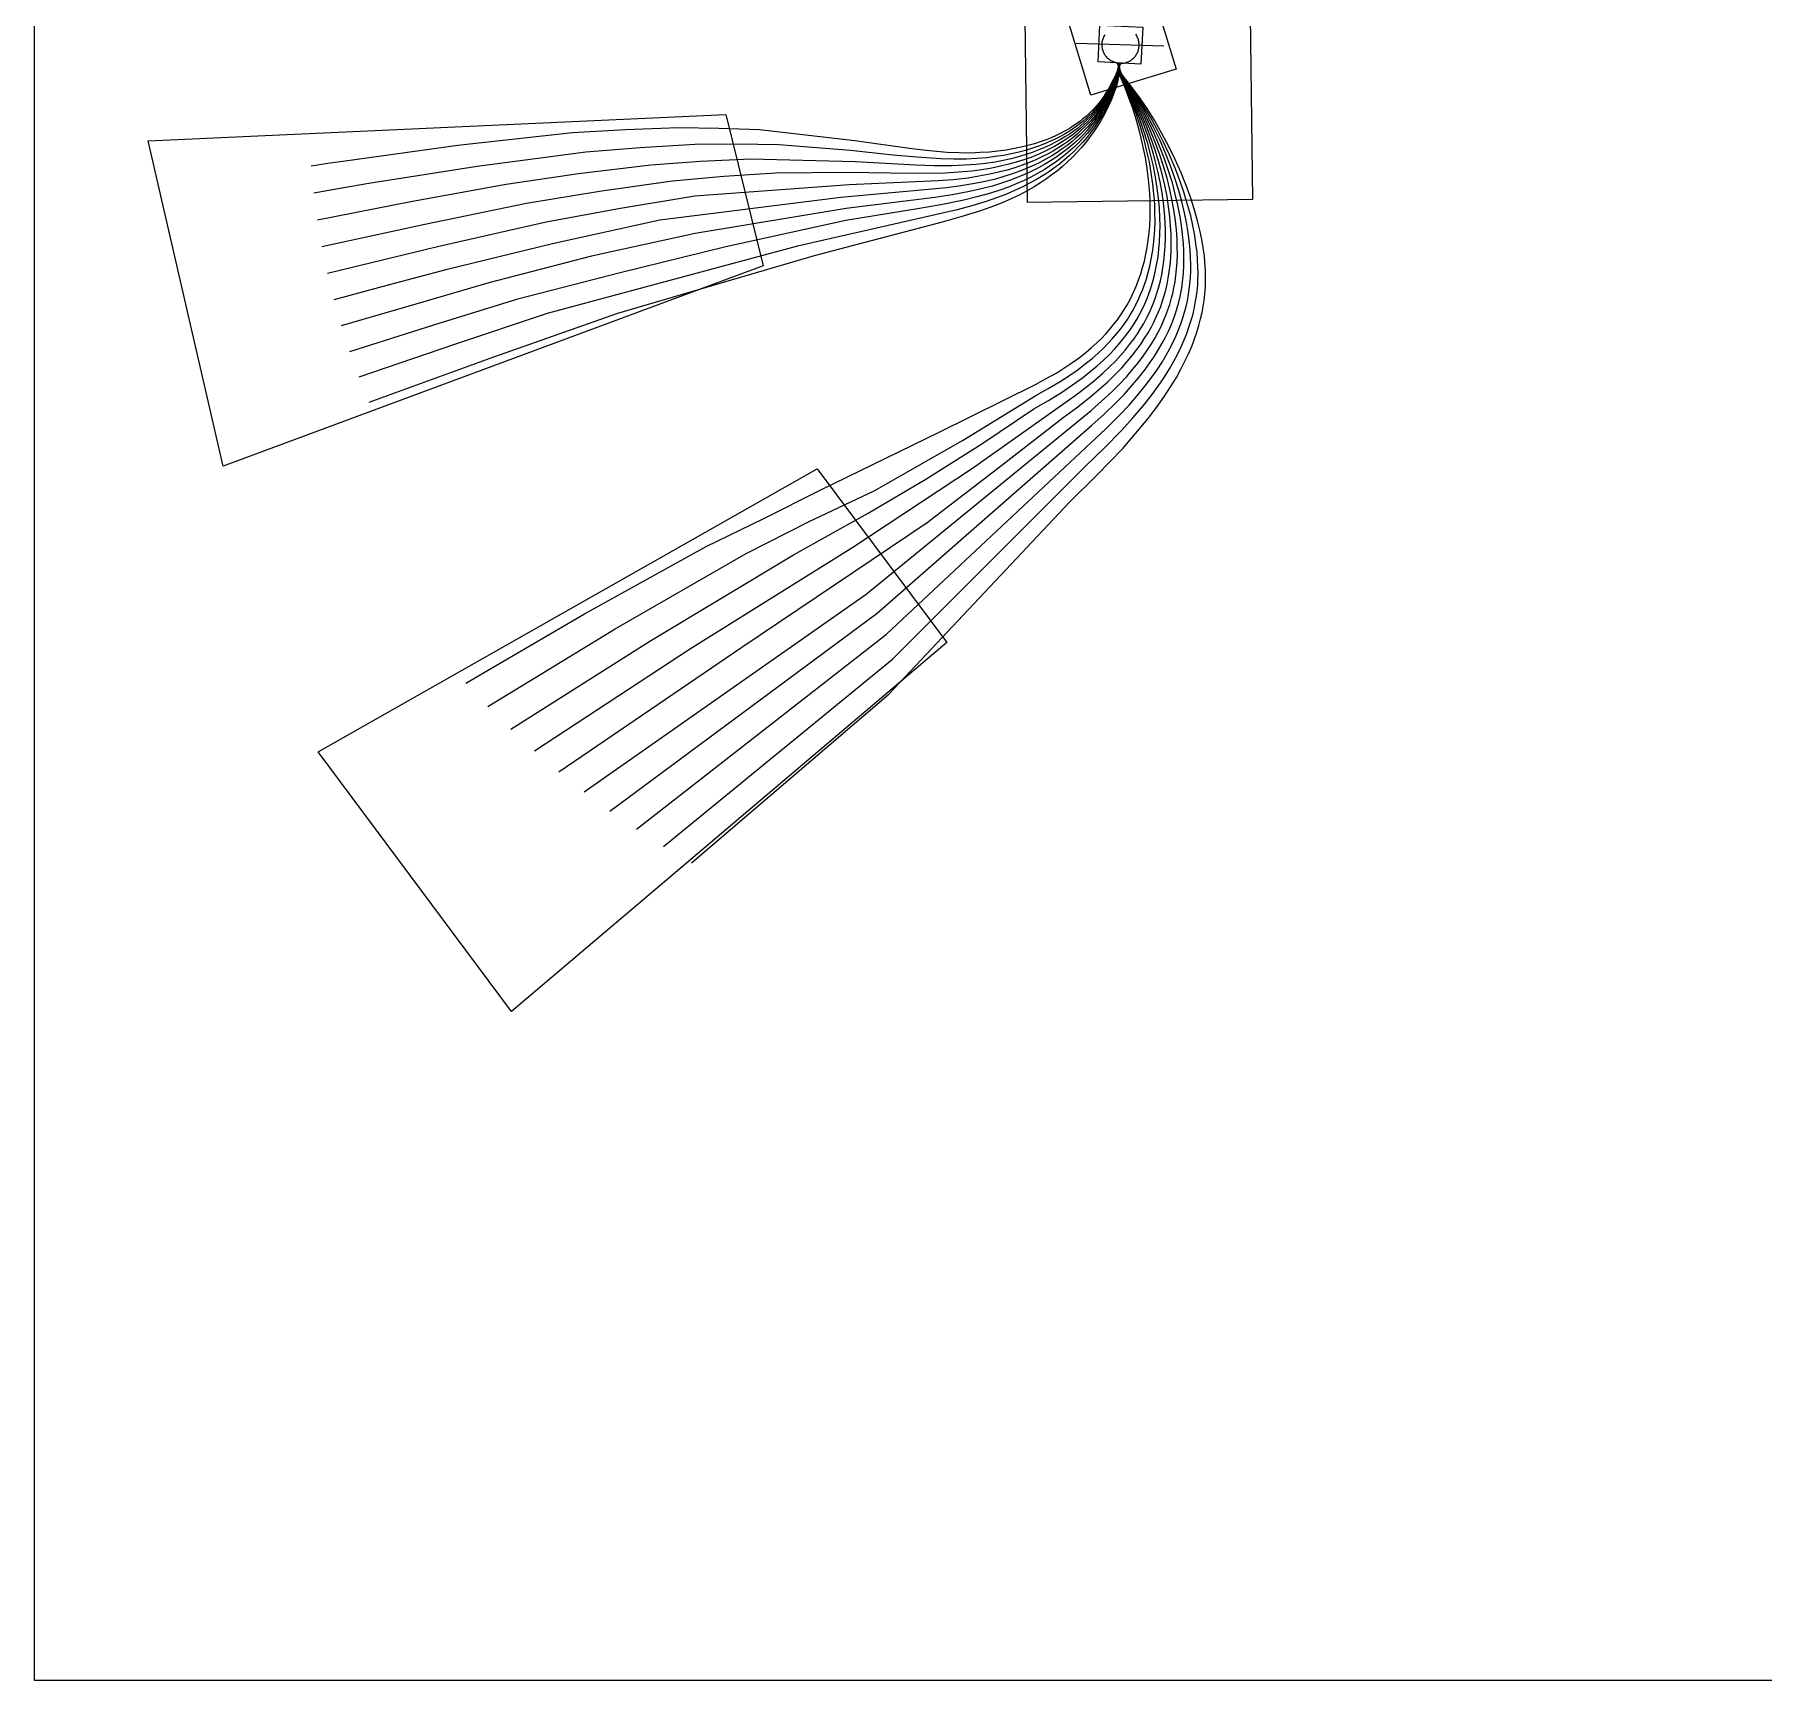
# Model space of a CAD drawing. Extents: x -22.5 to 22.5, y -22.5 to 22.5.
# Drawn here: x -22.5 to 0, y -22.5 to -1.08 of the extents above; entities that cross this region are included whole.
import ezdxf

# ---------------------------------------------------------------- set-up
doc = ezdxf.new("R2010")
doc.units = 0
doc.header["$MEASUREMENT"] = 0
for name, color, linetype, lineweight, true_color in [('AB Contacts', 40, 'Continuous', 0, 0xf2da00), ('AB-Ring', 30, 'Continuous', 0, 0xff8204), ('Delete', 1, 'Continuous', 0, 0xff0000), ('Virtual Electrodes', 80, 'Continuous', 0, 0x49ff0d)]:
    doc.layers.add(name, color=color, linetype=linetype, lineweight=lineweight, true_color=true_color)
doc.layers.add('Erase', color=7, linetype='Continuous', lineweight=0)
picture_1 = doc.add_image_def('image1.jpeg', size_in_pixel=(128, 128))

msp = doc.modelspace()

# ---------------------------------------------------------------- linework, layer by layer
at = {"layer": 'AB Contacts', "linetype": 'Continuous', "lineweight": 0, "ltscale": 0.125, "flags": 128}
for points in [[(-16.887, -9.521), (-15.343, -8.618), (-13.759, -7.742), (-13.01, -7.381), (-12.266, -7.005), (-10.727, -6.256), (-9.475, -5.634), (-9.335, -5.559), (-9.198, -5.482), (-9.092, -5.414), (-8.987, -5.345), (-8.902, -5.283), (-8.819, -5.219), (-8.747, -5.157), (-8.676, -5.094), (-8.616, -5.035), (-8.557, -4.974), (-8.504, -4.914), (-8.452, -4.852), (-8.407, -4.792), (-8.363, -4.73), (-8.324, -4.67), (-8.286, -4.609), (-8.243, -4.529), (-8.219, -4.483), (-8.188, -4.415), (-8.159, -4.347), (-8.131, -4.272), (-8.104, -4.195), (-8.08, -4.113), (-8.057, -4.03), (-8.038, -3.941), (-8.02, -3.851), (-8.006, -3.755), (-7.994, -3.659), (-7.987, -3.571), (-7.98, -3.456), (-7.98, -3.342), (-7.981, -3.228), (-7.99, -3.099), (-8.001, -2.969), (-8.02, -2.825), (-8.043, -2.681), (-8.075, -2.525), (-8.111, -2.371), (-8.156, -2.211), (-8.204, -2.054), (-8.258, -1.904), (-8.313, -1.76), (-8.364, -1.643), (-8.379, -1.605), (-8.381, -1.597), (-8.384, -1.588), (-8.386, -1.58), (-8.387, -1.572), (-8.389, -1.564), (-8.39, -1.555), (-8.39, -1.547), (-8.391, -1.537), (-8.391, -1.528), (-8.391, -1.517), (-8.39, -1.506), (-8.389, -1.494), (-8.386, -1.466), (-8.383, -1.45), (-8.383, -1.45), (-8.383, -1.45), (-8.383, -1.45), (-8.383, -1.45), (-8.383, -1.45), (-8.383, -1.45), (-8.383, -1.45), (-8.383, -1.45), (-8.383, -1.45), (-8.383, -1.45), (-8.383, -1.45), (-8.383, -1.45), (-8.383, -1.45), (-8.383, -1.45), (-8.383, -1.45), (-8.383, -1.45), (-8.383, -1.45), (-8.383, -1.45), (-8.383, -1.45), (-8.383, -1.45), (-8.383, -1.45), (-8.383, -1.45), (-8.383, -1.45), (-8.383, -1.45), (-8.383, -1.45), (-8.384, -1.453), (-8.385, -1.458), (-8.391, -1.483), (-8.405, -1.538), (-8.412, -1.559), (-8.419, -1.578), (-8.426, -1.597), (-8.433, -1.614), (-8.462, -1.671), (-8.5, -1.743), (-8.534, -1.803), (-8.57, -1.863), (-8.586, -1.887), (-8.622, -1.938), (-8.65, -1.974), (-8.679, -2.009), (-8.711, -2.044), (-8.743, -2.078), (-8.779, -2.112), (-8.816, -2.146), (-8.856, -2.179), (-8.896, -2.212), (-8.941, -2.244), (-8.987, -2.275), (-9.037, -2.306), (-9.088, -2.336), (-9.145, -2.366), (-9.203, -2.395), (-9.269, -2.424), (-9.336, -2.451), (-9.411, -2.477), (-9.486, -2.502), (-9.573, -2.526), (-9.66, -2.548), (-9.745, -2.566), (-9.856, -2.586), (-9.964, -2.6), (-10.073, -2.611), (-10.196, -2.618), (-10.319, -2.623), (-10.472, -2.62), (-10.625, -2.615), (-10.853, -2.595), (-11.081, -2.57), (-11.825, -2.463), (-13.066, -2.321), (-13.593, -2.302), (-14.121, -2.295), (-14.81, -2.319), (-15.499, -2.359), (-16.993, -2.527), (-18.488, -2.731), (-18.685, -2.761), (-18.9, -2.794)], [(-16.6, -9.826), (-14.943, -8.817), (-13.238, -7.834), (-12.417, -7.42), (-11.573, -7.018), (-10.422, -6.366), (-9.468, -5.779), (-9.308, -5.689), (-9.151, -5.596), (-9.033, -5.518), (-8.917, -5.438), (-8.826, -5.368), (-8.737, -5.297), (-8.663, -5.231), (-8.59, -5.163), (-8.528, -5.099), (-8.467, -5.034), (-8.415, -4.973), (-8.365, -4.911), (-8.321, -4.85), (-8.278, -4.788), (-8.241, -4.728), (-8.204, -4.667), (-8.171, -4.604), (-8.139, -4.539), (-8.11, -4.474), (-8.082, -4.407), (-8.056, -4.333), (-8.031, -4.259), (-8.008, -4.177), (-7.987, -4.095), (-7.968, -4.005), (-7.952, -3.914), (-7.939, -3.818), (-7.928, -3.721), (-7.922, -3.62), (-7.918, -3.511), (-7.919, -3.398), (-7.922, -3.284), (-7.932, -3.155), (-7.946, -3.026), (-7.967, -2.881), (-7.992, -2.738), (-8.027, -2.582), (-8.065, -2.428), (-8.113, -2.268), (-8.164, -2.11), (-8.221, -1.959), (-8.28, -1.813), (-8.354, -1.652), (-8.376, -1.603), (-8.378, -1.595), (-8.381, -1.586), (-8.383, -1.578), (-8.385, -1.57), (-8.386, -1.562), (-8.387, -1.554), (-8.388, -1.545), (-8.389, -1.536), (-8.389, -1.526), (-8.389, -1.516), (-8.389, -1.504), (-8.388, -1.491), (-8.385, -1.466), (-8.383, -1.45), (-8.383, -1.45), (-8.383, -1.45), (-8.383, -1.45), (-8.383, -1.45), (-8.383, -1.45), (-8.383, -1.45), (-8.383, -1.45), (-8.383, -1.45), (-8.383, -1.45), (-8.383, -1.45), (-8.383, -1.45), (-8.383, -1.45), (-8.383, -1.45), (-8.383, -1.45), (-8.383, -1.45), (-8.383, -1.45), (-8.383, -1.45), (-8.383, -1.45), (-8.383, -1.45), (-8.383, -1.45), (-8.383, -1.45), (-8.383, -1.45), (-8.383, -1.45), (-8.383, -1.45), (-8.383, -1.45), (-8.384, -1.453), (-8.385, -1.456), (-8.39, -1.483), (-8.404, -1.544), (-8.411, -1.565), (-8.417, -1.585), (-8.424, -1.604), (-8.432, -1.623), (-8.458, -1.678), (-8.493, -1.748), (-8.525, -1.807), (-8.559, -1.866), (-8.575, -1.892), (-8.612, -1.946), (-8.641, -1.986), (-8.672, -2.024), (-8.705, -2.062), (-8.738, -2.099), (-8.775, -2.136), (-8.813, -2.172), (-8.854, -2.208), (-8.897, -2.243), (-8.944, -2.278), (-8.992, -2.312), (-9.044, -2.346), (-9.098, -2.379), (-9.157, -2.411), (-9.218, -2.443), (-9.286, -2.474), (-9.355, -2.504), (-9.434, -2.533), (-9.513, -2.561), (-9.602, -2.588), (-9.691, -2.612), (-9.786, -2.633), (-9.889, -2.654), (-9.998, -2.67), (-10.108, -2.684), (-10.239, -2.694), (-10.371, -2.701), (-10.538, -2.702), (-10.706, -2.699), (-11.018, -2.678), (-11.331, -2.649), (-11.88, -2.591), (-12.812, -2.518), (-13.361, -2.509), (-13.909, -2.514), (-14.618, -2.554), (-15.327, -2.61), (-16.74, -2.799), (-18.152, -3.02), (-18.5, -3.081), (-18.866, -3.145)], [(-16.303, -10.121), (-14.492, -8.975), (-12.622, -7.852), (-11.65, -7.308), (-10.902, -6.868), (-10.172, -6.406), (-9.496, -5.954), (-9.306, -5.843), (-9.12, -5.729), (-8.991, -5.64), (-8.864, -5.55), (-8.766, -5.472), (-8.671, -5.393), (-8.59, -5.319), (-8.512, -5.244), (-8.447, -5.176), (-8.385, -5.106), (-8.331, -5.041), (-8.28, -4.975), (-8.234, -4.91), (-8.19, -4.844), (-8.151, -4.779), (-8.114, -4.714), (-8.082, -4.651), (-8.051, -4.587), (-8.017, -4.504), (-7.997, -4.454), (-7.973, -4.382), (-7.95, -4.309), (-7.929, -4.229), (-7.91, -4.148), (-7.893, -4.06), (-7.879, -3.972), (-7.868, -3.875), (-7.859, -3.777), (-7.854, -3.673), (-7.851, -3.568), (-7.854, -3.468), (-7.86, -3.338), (-7.872, -3.209), (-7.888, -3.08), (-7.912, -2.936), (-7.939, -2.793), (-7.977, -2.638), (-8.017, -2.484), (-8.067, -2.325), (-8.121, -2.17), (-8.181, -2.018), (-8.243, -1.871), (-8.343, -1.663), (-8.373, -1.6), (-8.376, -1.592), (-8.378, -1.584), (-8.38, -1.576), (-8.382, -1.568), (-8.384, -1.56), (-8.385, -1.551), (-8.386, -1.542), (-8.387, -1.533), (-8.388, -1.523), (-8.388, -1.513), (-8.388, -1.499), (-8.387, -1.488), (-8.385, -1.465), (-8.383, -1.45), (-8.383, -1.45), (-8.383, -1.45), (-8.383, -1.45), (-8.383, -1.45), (-8.383, -1.45), (-8.383, -1.45), (-8.383, -1.45), (-8.383, -1.45), (-8.383, -1.45), (-8.383, -1.45), (-8.383, -1.45), (-8.383, -1.45), (-8.383, -1.45), (-8.383, -1.45), (-8.383, -1.45), (-8.383, -1.45), (-8.383, -1.45), (-8.383, -1.45), (-8.383, -1.45), (-8.383, -1.45), (-8.383, -1.45), (-8.383, -1.45), (-8.383, -1.45), (-8.383, -1.45), (-8.383, -1.45), (-8.383, -1.45), (-8.383, -1.451), (-8.384, -1.451), (-8.39, -1.485), (-8.408, -1.567), (-8.414, -1.587), (-8.42, -1.606), (-8.43, -1.631), (-8.44, -1.656), (-8.472, -1.724), (-8.51, -1.801), (-8.537, -1.85), (-8.567, -1.902), (-8.595, -1.945), (-8.624, -1.987), (-8.656, -2.029), (-8.688, -2.07), (-8.724, -2.11), (-8.76, -2.15), (-8.799, -2.188), (-8.839, -2.226), (-8.884, -2.264), (-8.929, -2.302), (-8.981, -2.34), (-9.033, -2.376), (-9.09, -2.413), (-9.148, -2.448), (-9.213, -2.483), (-9.28, -2.517), (-9.355, -2.551), (-9.43, -2.583), (-9.515, -2.615), (-9.6, -2.644), (-9.683, -2.668), (-9.789, -2.697), (-9.894, -2.719), (-9.999, -2.74), (-10.123, -2.757), (-10.246, -2.772), (-10.401, -2.783), (-10.556, -2.79), (-10.792, -2.789), (-11.029, -2.783), (-11.822, -2.739), (-13.182, -2.703), (-13.832, -2.734), (-14.481, -2.781), (-15.422, -2.895), (-16.361, -3.032), (-17.582, -3.255), (-18.819, -3.496)], [(-15.994, -10.404), (-13.963, -9.07), (-11.851, -7.753), (-10.292, -6.722), (-9.106, -5.882), (-8.957, -5.777), (-8.812, -5.669), (-8.703, -5.58), (-8.598, -5.489), (-8.515, -5.411), (-8.434, -5.331), (-8.368, -5.258), (-8.303, -5.184), (-8.248, -5.114), (-8.194, -5.044), (-8.147, -4.975), (-8.101, -4.904), (-8.064, -4.84), (-8.028, -4.774), (-7.995, -4.707), (-7.963, -4.639), (-7.933, -4.563), (-7.911, -4.505), (-7.888, -4.434), (-7.867, -4.363), (-7.848, -4.285), (-7.831, -4.206), (-7.816, -4.119), (-7.803, -4.031), (-7.793, -3.935), (-7.786, -3.838), (-7.782, -3.733), (-7.782, -3.628), (-7.785, -3.529), (-7.794, -3.399), (-7.808, -3.271), (-7.825, -3.143), (-7.851, -2.999), (-7.881, -2.857), (-7.92, -2.701), (-7.964, -2.547), (-8.017, -2.386), (-8.074, -2.228), (-8.137, -2.075), (-8.202, -1.927), (-8.266, -1.797), (-8.332, -1.672), (-8.351, -1.637), (-8.363, -1.615), (-8.367, -1.607), (-8.37, -1.598), (-8.373, -1.59), (-8.376, -1.582), (-8.378, -1.574), (-8.38, -1.566), (-8.382, -1.558), (-8.383, -1.549), (-8.384, -1.541), (-8.385, -1.531), (-8.386, -1.521), (-8.386, -1.511), (-8.386, -1.495), (-8.386, -1.485), (-8.384, -1.464), (-8.383, -1.45), (-8.383, -1.45), (-8.383, -1.45), (-8.383, -1.45), (-8.383, -1.45), (-8.383, -1.45), (-8.383, -1.45), (-8.383, -1.45), (-8.383, -1.45), (-8.383, -1.45), (-8.383, -1.45), (-8.383, -1.45), (-8.383, -1.45), (-8.383, -1.45), (-8.383, -1.45), (-8.383, -1.45), (-8.383, -1.45), (-8.383, -1.45), (-8.383, -1.45), (-8.383, -1.45), (-8.383, -1.45), (-8.383, -1.45), (-8.383, -1.45), (-8.383, -1.45), (-8.383, -1.45), (-8.383, -1.45), (-8.383, -1.45), (-8.383, -1.451), (-8.384, -1.451), (-8.39, -1.488), (-8.407, -1.575), (-8.413, -1.596), (-8.419, -1.615), (-8.429, -1.644), (-8.442, -1.676), (-8.47, -1.739), (-8.502, -1.806), (-8.528, -1.856), (-8.559, -1.912), (-8.587, -1.957), (-8.616, -2.001), (-8.648, -2.045), (-8.681, -2.088), (-8.718, -2.132), (-8.756, -2.174), (-8.796, -2.216), (-8.838, -2.258), (-8.884, -2.299), (-8.932, -2.339), (-8.985, -2.38), (-9.039, -2.42), (-9.099, -2.46), (-9.161, -2.499), (-9.228, -2.537), (-9.297, -2.574), (-9.373, -2.611), (-9.451, -2.645), (-9.536, -2.679), (-9.626, -2.712), (-9.723, -2.742), (-9.82, -2.77), (-9.93, -2.795), (-10.04, -2.819), (-10.171, -2.84), (-10.303, -2.858), (-10.474, -2.873), (-10.647, -2.884), (-11.007, -2.888), (-11.368, -2.884), (-11.914, -2.875), (-12.858, -2.883), (-13.529, -2.929), (-14.198, -2.99), (-15.149, -3.124), (-16.097, -3.281), (-17.421, -3.552), (-18.76, -3.844)], [(-15.676, -10.677), (-13.294, -9.054), (-10.882, -7.429), (-9.911, -6.684), (-9.115, -6.065), (-8.942, -5.939), (-8.774, -5.81), (-8.652, -5.706), (-8.533, -5.6), (-8.441, -5.509), (-8.351, -5.418), (-8.28, -5.336), (-8.21, -5.254), (-8.154, -5.179), (-8.099, -5.104), (-8.053, -5.034), (-8.009, -4.963), (-7.97, -4.894), (-7.933, -4.824), (-7.902, -4.756), (-7.871, -4.688), (-7.844, -4.618), (-7.819, -4.547), (-7.794, -4.462), (-7.778, -4.406), (-7.761, -4.33), (-7.746, -4.253), (-7.733, -4.168), (-7.721, -4.082), (-7.714, -3.987), (-7.708, -3.891), (-7.707, -3.785), (-7.708, -3.679), (-7.715, -3.569), (-7.725, -3.448), (-7.742, -3.317), (-7.762, -3.187), (-7.791, -3.042), (-7.824, -2.897), (-7.868, -2.74), (-7.915, -2.584), (-7.972, -2.424), (-8.032, -2.266), (-8.098, -2.114), (-8.167, -1.966), (-8.236, -1.833), (-8.306, -1.706), (-8.345, -1.64), (-8.36, -1.613), (-8.364, -1.605), (-8.367, -1.596), (-8.37, -1.588), (-8.373, -1.58), (-8.375, -1.573), (-8.378, -1.565), (-8.379, -1.557), (-8.381, -1.548), (-8.382, -1.539), (-8.384, -1.53), (-8.385, -1.52), (-8.385, -1.509), (-8.385, -1.492), (-8.385, -1.483), (-8.384, -1.463), (-8.383, -1.45), (-8.383, -1.45), (-8.383, -1.45), (-8.383, -1.45), (-8.383, -1.45), (-8.383, -1.45), (-8.383, -1.45), (-8.383, -1.45), (-8.383, -1.45), (-8.383, -1.45), (-8.383, -1.45), (-8.383, -1.45), (-8.383, -1.45), (-8.383, -1.45), (-8.383, -1.45), (-8.383, -1.45), (-8.383, -1.45), (-8.383, -1.45), (-8.383, -1.45), (-8.383, -1.45), (-8.383, -1.45), (-8.383, -1.45), (-8.383, -1.45), (-8.383, -1.45), (-8.383, -1.45), (-8.383, -1.45), (-8.383, -1.45), (-8.383, -1.451), (-8.384, -1.451), (-8.389, -1.491), (-8.405, -1.583), (-8.41, -1.603), (-8.416, -1.623), (-8.427, -1.653), (-8.44, -1.689), (-8.465, -1.748), (-8.492, -1.809), (-8.517, -1.859), (-8.549, -1.919), (-8.578, -1.968), (-8.608, -2.015), (-8.641, -2.062), (-8.675, -2.109), (-8.713, -2.156), (-8.752, -2.202), (-8.795, -2.247), (-8.838, -2.292), (-8.886, -2.336), (-8.935, -2.38), (-8.989, -2.424), (-9.045, -2.467), (-9.107, -2.51), (-9.17, -2.552), (-9.24, -2.593), (-9.31, -2.633), (-9.389, -2.672), (-9.468, -2.71), (-9.545, -2.742), (-9.645, -2.781), (-9.743, -2.814), (-9.841, -2.844), (-9.955, -2.874), (-10.07, -2.9), (-10.209, -2.926), (-10.349, -2.948), (-10.544, -2.97), (-10.74, -2.986), (-11.898, -3.035), (-13.906, -3.186), (-14.876, -3.343), (-15.841, -3.522), (-17.258, -3.845), (-18.688, -4.19)], [(-15.349, -10.938), (-11.677, -8.362), (-8.751, -5.973), (-8.614, -5.854), (-8.481, -5.732), (-8.382, -5.633), (-8.287, -5.532), (-8.21, -5.442), (-8.135, -5.351), (-8.073, -5.268), (-8.014, -5.185), (-7.964, -5.106), (-7.916, -5.027), (-7.876, -4.953), (-7.839, -4.879), (-7.806, -4.807), (-7.776, -4.734), (-7.75, -4.664), (-7.726, -4.593), (-7.702, -4.507), (-7.687, -4.451), (-7.672, -4.377), (-7.658, -4.301), (-7.646, -4.218), (-7.637, -4.134), (-7.631, -4.041), (-7.627, -3.947), (-7.628, -3.843), (-7.631, -3.738), (-7.64, -3.621), (-7.651, -3.504), (-7.668, -3.389), (-7.693, -3.244), (-7.725, -3.097), (-7.761, -2.951), (-7.808, -2.792), (-7.859, -2.634), (-7.92, -2.472), (-7.984, -2.312), (-8.055, -2.158), (-8.127, -2.007), (-8.2, -1.873), (-8.275, -1.743), (-8.337, -1.644), (-8.357, -1.611), (-8.361, -1.603), (-8.364, -1.594), (-8.367, -1.587), (-8.37, -1.579), (-8.373, -1.571), (-8.375, -1.563), (-8.377, -1.555), (-8.379, -1.547), (-8.381, -1.538), (-8.382, -1.528), (-8.383, -1.518), (-8.384, -1.507), (-8.384, -1.488), (-8.384, -1.479), (-8.384, -1.462), (-8.383, -1.45), (-8.383, -1.45), (-8.383, -1.45), (-8.383, -1.45), (-8.383, -1.45), (-8.383, -1.45), (-8.383, -1.45), (-8.383, -1.45), (-8.383, -1.45), (-8.383, -1.45), (-8.383, -1.45), (-8.383, -1.45), (-8.383, -1.45), (-8.383, -1.45), (-8.383, -1.45), (-8.383, -1.45), (-8.383, -1.45), (-8.383, -1.45), (-8.383, -1.45), (-8.383, -1.45), (-8.383, -1.45), (-8.383, -1.45), (-8.383, -1.45), (-8.383, -1.45), (-8.383, -1.45), (-8.383, -1.45), (-8.383, -1.45), (-8.383, -1.45), (-8.384, -1.452), (-8.384, -1.454), (-8.388, -1.491), (-8.399, -1.57), (-8.404, -1.593), (-8.409, -1.614), (-8.415, -1.637), (-8.422, -1.66), (-8.439, -1.707), (-8.459, -1.758), (-8.485, -1.817), (-8.513, -1.876), (-8.531, -1.91), (-8.571, -1.983), (-8.603, -2.035), (-8.637, -2.086), (-8.674, -2.136), (-8.711, -2.186), (-8.753, -2.236), (-8.797, -2.285), (-8.845, -2.335), (-8.894, -2.383), (-8.947, -2.431), (-9.002, -2.478), (-9.063, -2.525), (-9.125, -2.57), (-9.193, -2.616), (-9.263, -2.66), (-9.338, -2.703), (-9.415, -2.744), (-9.489, -2.779), (-9.583, -2.822), (-9.678, -2.859), (-9.775, -2.895), (-9.884, -2.929), (-9.994, -2.961), (-10.128, -2.992), (-10.263, -3.021), (-10.447, -3.051), (-10.633, -3.077), (-12.006, -3.2), (-14.362, -3.498), (-15.759, -3.804), (-17.147, -4.141), (-17.867, -4.334), (-18.605, -4.533)], [(-15.012, -11.187), (-11.536, -8.611), (-8.74, -6.163), (-8.581, -6.02), (-8.428, -5.874), (-8.317, -5.759), (-8.21, -5.641), (-8.127, -5.542), (-8.048, -5.442), (-7.984, -5.354), (-7.923, -5.265), (-7.872, -5.181), (-7.823, -5.097), (-7.782, -5.019), (-7.743, -4.94), (-7.71, -4.863), (-7.679, -4.786), (-7.653, -4.712), (-7.629, -4.636), (-7.61, -4.564), (-7.592, -4.491), (-7.575, -4.404), (-7.565, -4.343), (-7.556, -4.263), (-7.548, -4.183), (-7.544, -4.093), (-7.542, -4.003), (-7.544, -3.901), (-7.549, -3.798), (-7.559, -3.682), (-7.573, -3.566), (-7.591, -3.454), (-7.619, -3.303), (-7.654, -3.157), (-7.692, -3.012), (-7.742, -2.854), (-7.795, -2.697), (-7.86, -2.532), (-7.927, -2.37), (-8.002, -2.213), (-8.079, -2.06), (-8.156, -1.923), (-8.235, -1.791), (-8.327, -1.651), (-8.354, -1.607), (-8.358, -1.6), (-8.362, -1.592), (-8.365, -1.584), (-8.368, -1.576), (-8.371, -1.569), (-8.373, -1.561), (-8.375, -1.553), (-8.377, -1.544), (-8.379, -1.535), (-8.381, -1.525), (-8.382, -1.514), (-8.383, -1.503), (-8.383, -1.483), (-8.384, -1.472), (-8.383, -1.459), (-8.383, -1.45), (-8.383, -1.45), (-8.383, -1.45), (-8.383, -1.45), (-8.383, -1.45), (-8.383, -1.45), (-8.383, -1.45), (-8.383, -1.45), (-8.383, -1.45), (-8.383, -1.45), (-8.383, -1.45), (-8.383, -1.45), (-8.383, -1.45), (-8.383, -1.45), (-8.383, -1.45), (-8.383, -1.45), (-8.383, -1.45), (-8.383, -1.45), (-8.383, -1.45), (-8.383, -1.45), (-8.383, -1.45), (-8.383, -1.45), (-8.383, -1.45), (-8.383, -1.45), (-8.383, -1.45), (-8.383, -1.45), (-8.383, -1.45), (-8.383, -1.45), (-8.384, -1.452), (-8.384, -1.453), (-8.387, -1.493), (-8.397, -1.581), (-8.402, -1.603), (-8.406, -1.624), (-8.413, -1.649), (-8.421, -1.675), (-8.436, -1.721), (-8.454, -1.768), (-8.479, -1.827), (-8.506, -1.887), (-8.524, -1.924), (-8.566, -2.002), (-8.599, -2.057), (-8.634, -2.112), (-8.673, -2.167), (-8.713, -2.222), (-8.756, -2.275), (-8.801, -2.328), (-8.85, -2.38), (-8.9, -2.432), (-8.955, -2.483), (-9.012, -2.532), (-9.074, -2.583), (-9.138, -2.631), (-9.207, -2.68), (-9.278, -2.726), (-9.356, -2.772), (-9.434, -2.816), (-9.511, -2.855), (-9.605, -2.899), (-9.702, -2.939), (-9.8, -2.977), (-9.916, -3.016), (-10.033, -3.052), (-10.181, -3.09), (-10.331, -3.124), (-10.556, -3.165), (-10.783, -3.2), (-11.937, -3.344), (-13.903, -3.669), (-15.253, -3.967), (-16.586, -4.314), (-17.539, -4.588), (-18.508, -4.873)], [(-14.667, -11.424), (-11.413, -8.886), (-8.755, -6.393), (-8.564, -6.215), (-8.38, -6.035), (-8.256, -5.902), (-8.137, -5.767), (-8.047, -5.654), (-7.96, -5.54), (-7.892, -5.443), (-7.827, -5.344), (-7.775, -5.255), (-7.724, -5.166), (-7.683, -5.083), (-7.643, -4.999), (-7.611, -4.922), (-7.581, -4.844), (-7.556, -4.769), (-7.533, -4.693), (-7.514, -4.621), (-7.497, -4.548), (-7.481, -4.46), (-7.472, -4.4), (-7.463, -4.323), (-7.457, -4.245), (-7.453, -4.159), (-7.452, -4.073), (-7.455, -3.976), (-7.46, -3.878), (-7.472, -3.767), (-7.486, -3.655), (-7.508, -3.527), (-7.533, -3.4), (-7.569, -3.255), (-7.608, -3.11), (-7.66, -2.95), (-7.715, -2.791), (-7.782, -2.624), (-7.853, -2.459), (-7.932, -2.296), (-8.014, -2.138), (-8.096, -1.995), (-8.18, -1.857), (-8.312, -1.663), (-8.352, -1.603), (-8.356, -1.596), (-8.36, -1.588), (-8.363, -1.581), (-8.366, -1.573), (-8.369, -1.566), (-8.371, -1.558), (-8.374, -1.55), (-8.376, -1.541), (-8.378, -1.532), (-8.379, -1.523), (-8.381, -1.511), (-8.382, -1.5), (-8.383, -1.477), (-8.383, -1.463), (-8.383, -1.455), (-8.383, -1.45), (-8.383, -1.45), (-8.383, -1.45), (-8.383, -1.45), (-8.383, -1.45), (-8.383, -1.45), (-8.383, -1.45), (-8.383, -1.45), (-8.383, -1.45), (-8.383, -1.45), (-8.383, -1.45), (-8.383, -1.45), (-8.383, -1.45), (-8.383, -1.45), (-8.383, -1.45), (-8.383, -1.45), (-8.383, -1.45), (-8.383, -1.45), (-8.383, -1.45), (-8.383, -1.45), (-8.383, -1.45), (-8.383, -1.45), (-8.383, -1.45), (-8.383, -1.45), (-8.383, -1.45), (-8.383, -1.45), (-8.383, -1.45), (-8.383, -1.45), (-8.383, -1.45), (-8.383, -1.451), (-8.384, -1.453), (-8.387, -1.496), (-8.395, -1.59), (-8.399, -1.611), (-8.403, -1.632), (-8.409, -1.656), (-8.416, -1.684), (-8.43, -1.727), (-8.446, -1.771), (-8.47, -1.831), (-8.495, -1.891), (-8.515, -1.932), (-8.557, -2.015), (-8.592, -2.075), (-8.628, -2.135), (-8.667, -2.194), (-8.708, -2.252), (-8.753, -2.311), (-8.8, -2.368), (-8.852, -2.425), (-8.904, -2.481), (-8.962, -2.537), (-9.021, -2.591), (-9.084, -2.644), (-9.149, -2.696), (-9.219, -2.746), (-9.29, -2.795), (-9.362, -2.84), (-9.446, -2.889), (-9.533, -2.935), (-9.622, -2.979), (-9.723, -3.023), (-9.825, -3.065), (-9.949, -3.109), (-10.074, -3.15), (-10.239, -3.195), (-10.405, -3.237), (-10.707, -3.296), (-11.011, -3.348), (-11.942, -3.499), (-13.504, -3.844), (-14.878, -4.18), (-16.228, -4.527), (-17.307, -4.862), (-18.4, -5.209)], [(-14.313, -11.649), (-11.333, -9.209), (-8.822, -6.696), (-8.582, -6.464), (-8.349, -6.229), (-8.206, -6.07), (-8.069, -5.91), (-7.97, -5.783), (-7.875, -5.655), (-7.801, -5.543), (-7.73, -5.431), (-7.674, -5.333), (-7.621, -5.234), (-7.579, -5.145), (-7.539, -5.056), (-7.506, -4.973), (-7.476, -4.891), (-7.451, -4.811), (-7.428, -4.731), (-7.41, -4.654), (-7.394, -4.576), (-7.382, -4.502), (-7.371, -4.428), (-7.363, -4.337), (-7.36, -4.273), (-7.358, -4.189), (-7.359, -4.104), (-7.364, -4.009), (-7.371, -3.914), (-7.385, -3.805), (-7.401, -3.695), (-7.426, -3.568), (-7.454, -3.44), (-7.489, -3.311), (-7.538, -3.145), (-7.595, -2.981), (-7.656, -2.818), (-7.729, -2.648), (-7.806, -2.48), (-7.89, -2.317), (-7.977, -2.158), (-8.064, -2.014), (-8.152, -1.875), (-8.303, -1.667), (-8.349, -1.602), (-8.353, -1.595), (-8.357, -1.587), (-8.36, -1.58), (-8.364, -1.572), (-8.366, -1.565), (-8.369, -1.557), (-8.372, -1.549), (-8.374, -1.54), (-8.376, -1.531), (-8.378, -1.521), (-8.379, -1.511), (-8.381, -1.499), (-8.382, -1.474), (-8.383, -1.458), (-8.383, -1.454), (-8.383, -1.45), (-8.383, -1.45), (-8.383, -1.45), (-8.383, -1.45), (-8.383, -1.45), (-8.383, -1.45), (-8.383, -1.45), (-8.383, -1.45), (-8.383, -1.45), (-8.383, -1.45), (-8.383, -1.45), (-8.383, -1.45), (-8.383, -1.45), (-8.383, -1.45), (-8.383, -1.45), (-8.383, -1.45), (-8.383, -1.45), (-8.383, -1.45), (-8.383, -1.45), (-8.383, -1.45), (-8.383, -1.45), (-8.383, -1.45), (-8.383, -1.45), (-8.383, -1.45), (-8.383, -1.45), (-8.383, -1.45), (-8.383, -1.45), (-8.383, -1.45), (-8.383, -1.45), (-8.383, -1.451), (-8.384, -1.452), (-8.386, -1.5), (-8.393, -1.601), (-8.396, -1.622), (-8.4, -1.643), (-8.405, -1.666), (-8.412, -1.694), (-8.425, -1.736), (-8.439, -1.779), (-8.462, -1.84), (-8.488, -1.902), (-8.511, -1.952), (-8.552, -2.037), (-8.588, -2.103), (-8.626, -2.168), (-8.667, -2.232), (-8.71, -2.295), (-8.757, -2.358), (-8.806, -2.42), (-8.858, -2.48), (-8.912, -2.539), (-8.971, -2.598), (-9.031, -2.655), (-9.096, -2.711), (-9.162, -2.766), (-9.233, -2.819), (-9.305, -2.871), (-9.372, -2.914), (-9.461, -2.969), (-9.55, -3.017), (-9.64, -3.064), (-9.745, -3.112), (-9.852, -3.158), (-9.983, -3.208), (-10.116, -3.254), (-10.303, -3.309), (-10.492, -3.36), (-12.569, -3.836), (-15.827, -4.713), (-17.047, -5.121), (-18.28, -5.541)], [(-13.952, -11.86), (-11.381, -9.665), (-9.03, -7.167), (-8.68, -6.821), (-8.339, -6.468), (-8.171, -6.274), (-8.009, -6.079), (-7.899, -5.933), (-7.794, -5.787), (-7.715, -5.665), (-7.64, -5.542), (-7.58, -5.434), (-7.524, -5.325), (-7.478, -5.226), (-7.436, -5.127), (-7.403, -5.04), (-7.372, -4.952), (-7.347, -4.867), (-7.324, -4.782), (-7.306, -4.7), (-7.29, -4.618), (-7.278, -4.54), (-7.269, -4.461), (-7.262, -4.363), (-7.259, -4.307), (-7.259, -4.226), (-7.261, -4.144), (-7.268, -4.053), (-7.276, -3.961), (-7.291, -3.856), (-7.309, -3.75), (-7.336, -3.627), (-7.365, -3.504), (-7.401, -3.378), (-7.454, -3.21), (-7.514, -3.046), (-7.579, -2.882), (-7.657, -2.708), (-7.739, -2.536), (-7.828, -2.369), (-7.92, -2.206), (-8.013, -2.058), (-8.108, -1.916), (-8.194, -1.799), (-8.28, -1.686), (-8.319, -1.638), (-8.336, -1.616), (-8.341, -1.608), (-8.347, -1.6), (-8.351, -1.592), (-8.355, -1.585), (-8.358, -1.578), (-8.361, -1.57), (-8.364, -1.563), (-8.367, -1.555), (-8.37, -1.546), (-8.372, -1.538), (-8.375, -1.528), (-8.377, -1.519), (-8.378, -1.507), (-8.38, -1.496), (-8.382, -1.467), (-8.383, -1.45), (-8.383, -1.45), (-8.383, -1.45), (-8.383, -1.45), (-8.383, -1.45), (-8.383, -1.45), (-8.383, -1.45), (-8.383, -1.45), (-8.383, -1.45), (-8.383, -1.45), (-8.383, -1.45), (-8.383, -1.45), (-8.383, -1.45), (-8.383, -1.45), (-8.383, -1.45), (-8.383, -1.45), (-8.383, -1.45), (-8.383, -1.45), (-8.383, -1.45), (-8.383, -1.45), (-8.383, -1.45), (-8.383, -1.45), (-8.383, -1.45), (-8.383, -1.45), (-8.383, -1.45), (-8.383, -1.45), (-8.383, -1.45), (-8.383, -1.45), (-8.383, -1.451), (-8.383, -1.451), (-8.385, -1.505), (-8.39, -1.615), (-8.393, -1.635), (-8.396, -1.655), (-8.402, -1.68), (-8.409, -1.709), (-8.421, -1.752), (-8.435, -1.795), (-8.458, -1.857), (-8.486, -1.927), (-8.519, -2.002), (-8.554, -2.075), (-8.593, -2.147), (-8.633, -2.219), (-8.678, -2.289), (-8.723, -2.357), (-8.773, -2.425), (-8.824, -2.491), (-8.879, -2.555), (-8.935, -2.618), (-8.995, -2.68), (-9.057, -2.739), (-9.122, -2.797), (-9.188, -2.853), (-9.255, -2.904), (-9.331, -2.959), (-9.41, -3.012), (-9.491, -3.062), (-9.584, -3.115), (-9.679, -3.165), (-9.792, -3.218), (-9.906, -3.269), (-10.054, -3.326), (-10.203, -3.38), (-10.445, -3.454), (-10.69, -3.523), (-12.355, -3.959), (-14.915, -4.711), (-16.528, -5.28), (-18.148, -5.869)]]:
    msp.add_lwpolyline(points, dxfattribs=at)
at = {"layer": 'AB-Ring', "linetype": 'Continuous', "lineweight": 0, "ltscale": 0.125, "flags": 128}
for points in [[(-8.398, -1.628), (-8.397, -1.621), (-8.397, -1.614), (-8.396, -1.607), (-8.396, -1.6), (-8.395, -1.593), (-8.395, -1.585), (-8.394, -1.578), (-8.394, -1.572), (-8.394, -1.565), (-8.393, -1.558), (-8.393, -1.551), (-8.393, -1.545), (-8.393, -1.538), (-8.392, -1.532), (-8.392, -1.525), (-8.393, -1.519), (-8.393, -1.513), (-8.393, -1.508), (-8.393, -1.502), (-8.394, -1.497), (-8.395, -1.492), (-8.395, -1.487), (-8.396, -1.482), (-8.398, -1.478), (-8.399, -1.474), (-8.4, -1.47), (-8.402, -1.466), (-8.404, -1.463), (-8.406, -1.46), (-8.408, -1.457), (-8.41, -1.455), (-8.413, -1.453), (-8.416, -1.452), (-8.419, -1.45), (-8.422, -1.45), (-8.434, -1.446), (-8.446, -1.443), (-8.458, -1.438), (-8.47, -1.433), (-8.481, -1.427), (-8.492, -1.421), (-8.502, -1.414), (-8.513, -1.407), (-8.522, -1.399), (-8.532, -1.391), (-8.541, -1.382), (-8.549, -1.372), (-8.557, -1.363), (-8.565, -1.353), (-8.572, -1.342), (-8.578, -1.331), (-8.584, -1.32), (-8.589, -1.308), (-8.593, -1.297), (-8.597, -1.285), (-8.601, -1.273), (-8.603, -1.26), (-8.605, -1.248), (-8.607, -1.235), (-8.607, -1.223), (-8.607, -1.21), (-8.607, -1.198), (-8.606, -1.185), (-8.604, -1.173), (-8.601, -1.16), (-8.598, -1.148), (-8.594, -1.136), (-8.59, -1.124), (-8.585, -1.113), (-8.579, -1.101), (-8.573, -1.091), (-8.566, -1.08)], [(-8.396, -1.628), (-8.396, -1.621), (-8.395, -1.614), (-8.395, -1.607), (-8.394, -1.6), (-8.393, -1.593), (-8.393, -1.586), (-8.392, -1.579), (-8.392, -1.572), (-8.391, -1.565), (-8.39, -1.558), (-8.39, -1.551), (-8.389, -1.545), (-8.388, -1.538), (-8.387, -1.532), (-8.386, -1.526), (-8.385, -1.52), (-8.384, -1.514), (-8.383, -1.508), (-8.382, -1.503), (-8.381, -1.498), (-8.379, -1.493), (-8.378, -1.488), (-8.376, -1.484), (-8.374, -1.479), (-8.372, -1.476), (-8.37, -1.472), (-8.368, -1.469), (-8.366, -1.466), (-8.364, -1.463), (-8.361, -1.461), (-8.358, -1.459), (-8.355, -1.457), (-8.352, -1.456), (-8.349, -1.456), (-8.346, -1.455), (-8.333, -1.454), (-8.321, -1.452), (-8.308, -1.449), (-8.296, -1.446), (-8.284, -1.442), (-8.273, -1.437), (-8.261, -1.432), (-8.25, -1.426), (-8.239, -1.42), (-8.229, -1.413), (-8.218, -1.406), (-8.209, -1.398), (-8.199, -1.389), (-8.19, -1.38), (-8.182, -1.371), (-8.174, -1.361), (-8.167, -1.351), (-8.16, -1.34), (-8.154, -1.329), (-8.148, -1.318), (-8.143, -1.307), (-8.139, -1.295), (-8.135, -1.283), (-8.131, -1.271), (-8.129, -1.258), (-8.127, -1.246), (-8.126, -1.233), (-8.125, -1.221), (-8.125, -1.208), (-8.126, -1.196), (-8.127, -1.183), (-8.129, -1.171), (-8.132, -1.158), (-8.135, -1.146), (-8.139, -1.134), (-8.144, -1.122), (-8.149, -1.111), (-8.155, -1.1), (-8.161, -1.089), (-8.168, -1.078)]]:
    msp.add_lwpolyline(points, dxfattribs=at)
at = {"layer": 'Delete', "color": 1, "linetype": 'Continuous', "lineweight": 0, "ltscale": 0.125, "true_color": 0xff0000}
msp.add_line((-8.944, -1.193), (-7.803, -1.23), dxfattribs=at)
at = {"layer": 'Erase', "color": 7, "linetype": 'Continuous', "lineweight": 0, "ltscale": 0.125, "flags": 128}
for points in [[(-6.65, -3.229), (-9.578, -3.265), (-9.628, 0.848), (-6.7, 0.883), (-6.65, -3.229)], [(-8.66, -1.437), (-8.636, -0.958), (-8.076, -0.986), (-8.101, -1.466), (-8.66, -1.437)]]:
    msp.add_lwpolyline(points, close=True, dxfattribs=at)
at = {"layer": 'Erase', "linetype": 'Continuous', "lineweight": 0, "ltscale": 0.125, "flags": 128}
msp.add_lwpolyline([(-9.066, -0.844), (-7.955, -0.506), (-7.643, -1.532), (-8.754, -1.871), (-9.066, -0.844)], close=True, dxfattribs=at)
at = {"layer": 'Virtual Electrodes', "linetype": 'Continuous', "lineweight": 0, "ltscale": 0.125, "flags": 128}
for points in [[(-13.017, -4.091), (-20.045, -6.699), (-21.022, -2.465), (-13.502, -2.12), (-13.017, -4.091)], [(-10.627, -8.991), (-16.292, -13.794), (-18.811, -10.417), (-12.314, -6.734), (-10.627, -8.991)]]:
    msp.add_lwpolyline(points, close=True, dxfattribs=at)

# ---------------------------------------------------------------- pictures from other files: only their frames are drawn
at = {"layer": 'Erase', "color": 7, "linetype": 'Continuous', "lineweight": 0}
image = msp.add_image(picture_1, insert=(-22.5, -22.5), size_in_units=(45, 45), dxfattribs=at)
image.dxf.unprotected_set("ltscale", 0)

doc.saveas('drawing.dxf')
